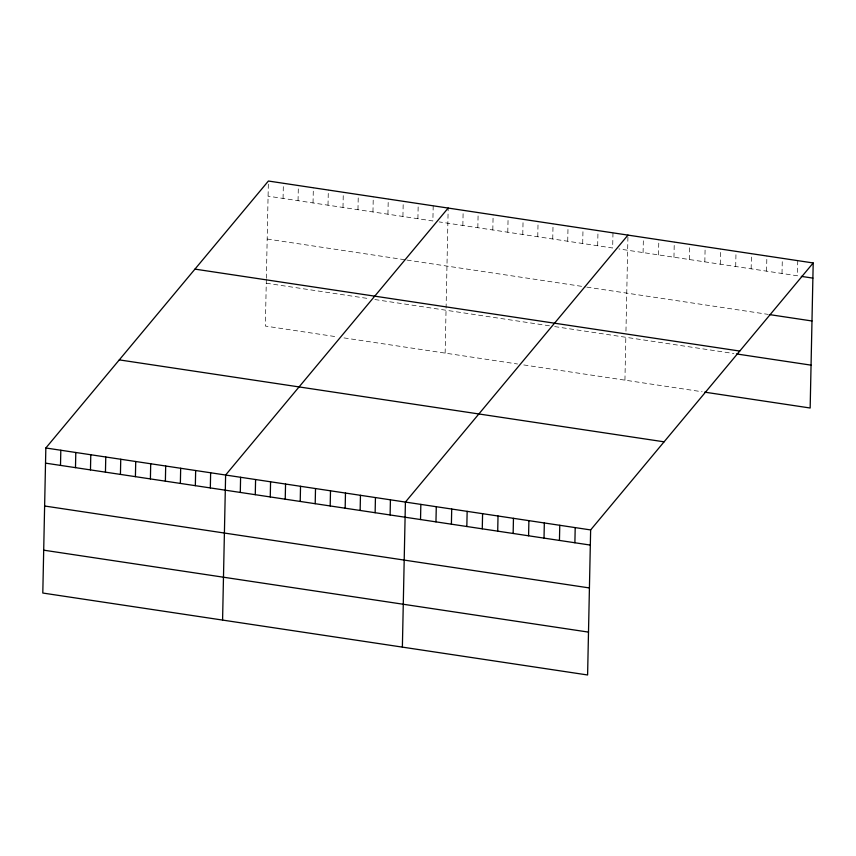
<?xml version="1.0" encoding="UTF-8"?>
<svg xmlns="http://www.w3.org/2000/svg" width="856" height="856" viewBox="0 0 856 856"><rect width="100%" height="100%" fill="white"/><g stroke="black" fill="none" stroke-linecap="round" stroke-linejoin="round"><path stroke-width="0.64" stroke-dasharray="4.28 3.21" d="M266.334 279.527L265.36 326.072L337.778 336.964M266.355 278.296L268.399 181.023M283.058 198.431L283.379 183.28M298.049 200.679L298.359 185.527M313.029 202.936L313.35 187.785M328.009 205.183L328.33 190.032M342.989 207.441L343.31 192.29M357.969 209.699L358.29 194.547M372.959 211.946L373.27 196.794M387.939 214.203L388.25 199.052M402.919 216.45L403.24 201.299M417.899 218.708L418.22 203.557M433.2 205.804L432.879 220.966L268.078 196.174M445.141 353.111L448.18 208.061M462.85 225.47L463.16 210.319M477.83 227.717L478.151 212.566M492.81 229.975L493.131 214.824M507.79 232.233L508.111 217.071M522.781 234.48L523.091 219.329M537.761 236.738L538.071 221.586M552.741 238.984L553.062 223.833M567.721 241.242L568.042 226.091M582.701 243.489L583.022 228.338M597.681 245.747L598.002 230.596M612.982 232.853L612.671 248.005L439.128 221.897M624.933 380.15L625.822 337.285M625.961 331.154L627.94 236.363M643.081 252.574L643.402 237.422M658.521 254.895L658.842 239.744M673.961 257.217L674.271 242.066M689.39 259.539L689.711 244.388M704.83 261.861L705.151 246.71M720.27 264.183L720.581 249.032M735.7 266.505L736.021 251.354M751.14 268.827L751.461 253.676M766.569 271.149L766.89 255.998M782.01 273.471L782.331 258.319M797.76 260.641L797.45 275.793L618.909 248.936M267.179 239.038L405.765 259.882M407.017 260.074L585.547 286.921M586.799 287.113L768.249 314.398M266.259 283.208L369.888 298.787M374.875 299.546L549.67 325.836M554.667 326.585L733.881 353.539M344.016 337.906L517.559 364.003M523.797 364.945L702.113 391.759"/><path stroke-width="1.28" d="M45.839 447.988L42.8 593.037L587.601 674.977L590.64 529.928L813.2 262.963L268.399 181.023L45.839 447.988L590.64 529.928M60.498 465.386L60.819 450.235M75.489 467.644L75.799 452.492M90.469 469.901L90.79 454.75M105.449 472.148L105.769 456.997M120.428 474.406L120.749 459.255M135.409 476.653L135.73 461.502M150.399 478.911L150.709 463.759M165.379 481.168L165.69 466.017M180.359 483.415L180.68 468.264M195.339 485.673L195.66 470.522M210.319 487.92L210.64 472.769M222.581 620.076L225.62 475.026L448.18 208.061M240.29 492.435L240.6 477.284M255.27 494.682L255.591 479.531M270.25 496.94L270.571 481.789M285.23 499.187L285.551 484.036M300.221 501.445L300.531 486.294M315.201 503.703L315.511 488.551M330.181 505.95L330.502 490.798M345.161 508.207L345.482 493.056M360.141 510.454L360.462 495.303M375.131 512.712L375.442 497.561M390.111 514.97L390.422 499.818M402.374 647.115L405.412 502.065L627.972 235.1M420.531 519.538L420.842 504.387M435.961 521.86L436.282 506.709M451.401 524.182L451.711 509.031M466.83 526.504L467.151 511.353M482.27 528.826L482.591 513.675M497.711 531.148L498.021 515.997M513.14 533.47L513.461 518.319M528.58 535.792L528.901 520.641M544.02 538.114L544.33 522.962M559.45 540.436L559.77 525.284M574.89 542.758L575.2 527.606M813.2 262.963L810.161 408.012L704.681 392.144M801.302 276.37L812.879 278.114M769.533 314.601L811.98 320.979M194.954 269.116L739.755 351.056M736.449 353.924L811.06 365.148M119.284 359.884L664.085 441.824M45.518 463.139L590.319 545.079M44.619 506.003L589.42 587.944M43.699 550.173L588.5 632.113"/></g></svg>
